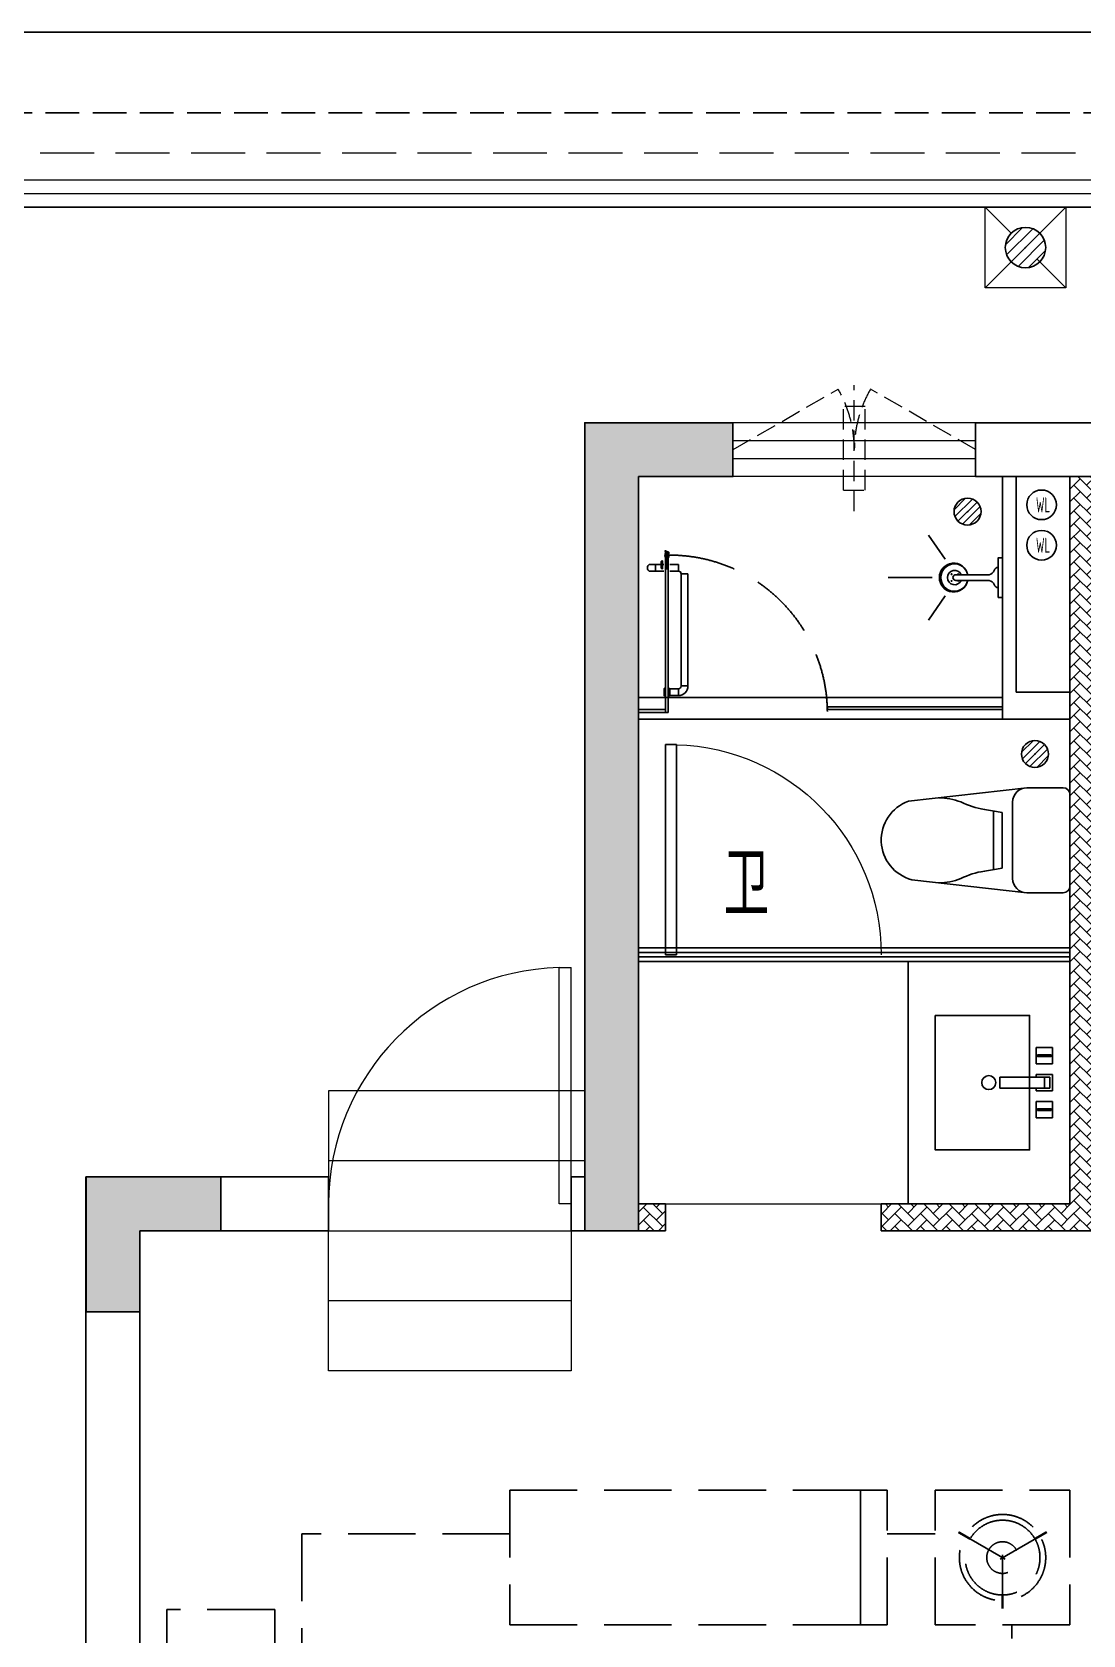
# Model space of a CAD drawing. Extents: x 3753737 to 4713801, y -857380 to 24339.
# Drawn here: x 4664999 to 4668897, y -763560 to -757610 of the extents above; entities that cross this region are included whole.
import ezdxf

# ---------------------------------------------------------------- set-up
doc = ezdxf.new("R2010")
doc.units = 0
doc.header["$LTSCALE"] = 1000
doc.header["$MEASUREMENT"] = 0
for name, pattern in [('#P_--_20B1_001_t3$0$DASH', [0.35, 0.25, -0.1]), ('A户型$0$DASH', [0.35, 0.25, -0.1]), ('DASH', [0.35, 0.25, -0.1]), ('HIDDEN', [0.375, 0.25, -0.125])]:
    doc.linetypes.add(name, pattern=pattern)
doc.layers.get('0').update_dxf_attribs({"linetype": 'CONTINUOUS'})
for name, color, linetype in [('!!电气', 1, 'CONTINUOUS'), ('5fur', 175, 'CONTINUOUS'), ('COLU', 7, 'CONTINUOUS'), ('CURTWALL', 4, 'CONTINUOUS'), ('IP-bath&kitchen-JOHNSON', 4, 'CONTINUOUS'), ('LVTRY', 252, 'CONTINUOUS'), ('P-bath&kitchen-JOHNSON', 4, 'CONTINUOUS'), ('ROOF', 183, 'CONTINUOUS'), ('S-砼墙填充', 251, 'CONTINUOUS'), ('VPIPE-中水', 122, 'CONTINUOUS'), ('WALL', 252, 'CONTINUOUS'), ('保温', 6, 'CONTINUOUS'), ('看线', 185, 'CONTINUOUS')]:
    doc.layers.add(name, color=color, linetype=linetype)
for name, color, linetype, lineweight in [('PUB_TEXT', 7, 'CONTINUOUS', 20), ('STAIR', 252, 'CONTINUOUS', 20), ('WINDOW', 146, 'CONTINUOUS', 20), ('平面-分水线', 189, 'CONTINUOUS', 15), ('平面-栏杆', 56, 'CONTINUOUS', 15), ('平面-看线', 252, 'CONTINUOUS', 15), ('平面-空调室内机', 176, 'CONTINUOUS', 9), ('平面-空调预留孔', 252, 'CONTINUOUS', 15)]:
    doc.layers.add(name, color=color, linetype=linetype, lineweight=lineweight)
doc.styles.get("Standard").update_dxf_attribs({"font": 'gbenor.shx', "bigfont": 'gbcbig.shx'})
pattern_1 = [(45, (0, 0), (0, 47.41575231924514), [100.584, -33.528]), (135, (23.70786, 23.70786), (3.05311331771918e-15, 47.41575231924513), [100.584, -33.528])]

# ---------------------------------------------------------------- blocks, each defined once
blk = doc.blocks.new('$lvtry$00000171')
for p, q in [((-74.24621202462731, 10.60660171788186), (-10.60660171788186, 74.24621202462731)), ((-69.81875867368217, -27.39235180270043), (27.39235180242758, 69.81875867368217)), ((-53.03300858900184, -53.03300858886359), (53.03300858900184, 53.03300858886359)), ((-27.39235180242758, -69.81875867368217), (69.81875867368217, 27.39235180270043)), ((10.60660171788186, -74.24621202462731), (74.24621202462731, -10.60660171788186))]:
    blk.add_line(p, q)
blk.add_circle((0, 0), 75)
blk.add_point((0, 0))
blk = doc.blocks.new('DSGDFGF')
blk.add_hatch(color=252).paths.add_polyline_path([(677792.0948928643, 343575.9044795057), (677790.945247743, 343578.6754569677), (677782.632315357, 343575.2265216037), (677783.7819604783, 343572.4555441417)])
at = {"color": 252}
for p, q in [((677780.9880316098, 343575.0856533385), (677792.7524742372, 343579.9665786644)), ((677781.6323658291, 343574.8116546075), (677782.17048578, 343575.0349140835)), ((677781.7727300618, 343558.7877033984), (677783.9726685529, 343558.3057798852)), ((677783.9726685529, 343558.3057798852), (677781.8258801228, 343558.3344869695)), ((677792.5791023793, 343566.792001689), (677782.079101353, 343566.7846337222)), ((677792.5576464697, 343568.0559877249), (677782.1242226405, 343568.0573197514)), ((677782.17048578, 343575.0349140835), (677783.5117384215, 343571.8021070444)), ((677782.3295456805, 343566.7848094617), (677782.3270431731, 343547.1833053526)), ((677783.5117384215, 343571.8021070444), (677792.7483299616, 343575.6342574489)), ((677787.3309414568, 343577.7172501164), (677787.3259471478, 343538.5980988075)), ((677792.9459211269, 343558.8559278402), (677790.7458596539, 343558.3745660713)), ((677790.7458596539, 343558.3745660713), (677792.8926553441, 343558.4027249973)), ((677791.40707732, 343578.8670644879), (677793.0544943778, 343579.5505579516)), ((677791.40707732, 343578.8670644879), (677792.7483299616, 343575.6342574489)), ((677792.329546658, 343566.791826573), (677792.3268176252, 343545.4160080955)), ((676440.5911132898, 342778.7853703078), (676375.7837063015, 342843.5927772964)), ((676457.6848844821, 342789.9758703651), (676386.9742063587, 342860.6865484883)), ((676468.8753845392, 342807.069641557), (676404.0679775509, 342871.8770485456)), ((676471.8270201067, 342832.4022772391), (676429.4006132327, 342874.828684113)), ((677752.3193099041, 342860.3318190202), (677792.3193099041, 342860.3318190241)), ((677752.3193099796, 342080.3318190202), (677752.3193099041, 342860.3318190202)), ((677792.3193099796, 342080.3318190241), (677792.3193099041, 342860.3318190241)), ((676415.258477608, 342775.8337347403), (676372.832070734, 342818.2601416143)), ((676292.3319744077, 342675.175474132), (676292.3319744077, 342335.175474132)), ((676451.7308107093, 342700.175474132), (676317.3319744077, 342700.175474132)), ((676451.7308107093, 342700.175474132), (676891.6440169881, 342650.0865951551)), ((676505.0032607093, 342363.4479241321), (676505.0032607093, 342646.903024132)), ((676543.6494503776, 342608.3882713533), (676622.4478282128, 342621.9583502086)), ((676543.6494503776, 342608.3882713533), (676543.649450378, 342401.9626769107)), ((676575.6129203779, 342613.89278579), (676575.6129203779, 342396.458162474)), ((676543.649450378, 342401.9626769107), (676622.4478282132, 342388.3925980554)), ((676317.3319744077, 342310.175474132), (676451.7308107093, 342310.175474132)), ((676451.7308107093, 342310.175474132), (676879.4269694709, 342358.8733100445)), ((677792.3193099796, 342080.3318190241), (677752.3193099796, 342080.3318190202))]:
    blk.add_line(p, q, dxfattribs=at)
for points in [[(676792.3298012011, 341855.337567487), (676442.3298012007, 341855.337567487), (676442.3298012011, 341355.6371492364), (676792.3298012007, 341355.6371492364)], [(676357.2296608228, 341735.4877446934), (676357.2296608232, 341675.4877446934), (676417.2296608232, 341675.4877446934), (676417.2296608232, 341735.4877446934)], [(676412.2296608228, 341708.4877446934), (676412.2296608228, 341702.4877446934), (676362.2296608228, 341702.4877446934), (676362.2296608228, 341708.4877446934)], [(676387.2296608232, 341585.4877446934), (676387.2296608228, 341625.4877446934), (676367.2296608228, 341625.4877446934), (676367.2296608232, 341585.4877446934)], [(676387.2296608228, 341625.4877446934), (676387.2296608232, 341585.4877446934), (676552.2296608228, 341585.4877446934), (676552.2296608232, 341625.4877446934)], [(676357.2296608228, 341475.4877446934), (676357.2296608228, 341535.4877446934), (676417.2296608228, 341535.4877446934), (676417.2296608228, 341475.4877446934)], [(676412.2296608228, 341502.4877446934), (676412.2296608232, 341508.4877446934), (676362.2296608232, 341508.4877446934), (676362.2296608232, 341502.4877446934)]]:
    blk.add_lwpolyline(points, close=True, dxfattribs=at)
blk.add_lwpolyline([(676417.2296608228, 341625.4877446934), (676417.2296608228, 341635.4877446934), (676357.2296608232, 341635.4877446934), (676357.2296608228, 341575.4877446934), (676417.2296608228, 341575.4877446934), (676417.2296608232, 341585.4877446934)], dxfattribs=at)
blk.add_circle((676593.4908165431, 341605.4877446934), 26, dxfattribs=at)
for centre, radius, start, end in [((677793.4899544469, 343561.8799983214), 13.51105029248686, 155.1523536758301, 208.9779472918613), ((677800.8262372996, 343573.5114288006), 20.48112573357894, 177.9914884891074, 196.9002533871183), ((677781.3549642822, 343574.1554058451), 1, 111.5265713365505, 175.7651598683885), ((677800.8730506601, 343573.5215271715), 19.52885339284392, 177.4658112272371, 196.248373089559), ((677795.954577047, 343562.2487149481), 14.59806099666519, 161.897335375885, 193.7146805687785), ((677781.8630078705, 343574.3680283585), 0.5, 112.7329724064442, 178.0541836348894), ((677782.1078064376, 343555.576496405), 0.5, 208.9779472918613, 24.22834859066465), ((677791.1560326809, 343559.6483127771), 9.42220170707689, 188.0154059306584, 204.2283485906647), ((677792.4817948093, 343555.4548808204), 0.5, 155.4186477765547, 330.1502239951137), ((677781.3818772887, 343560.532450597), 11.70614123311011, 335.4186477765547, 349.5176669162669), ((677816.4082569, 343571.0050704498), 24.03224306675829, 160.7608675390812, 187.0487373483804), ((677781.0403551958, 343562.2821468745), 12.3887641438454, 343.9450830201525, 21.34776538522304), ((677793.2008771887, 343578.885797779), 1.170107913508445, 340.0401063810795, 112.5329724066553), ((677781.2932454327, 343561.875538118), 13.39994098009156, 330.1502239951137, 25.08154449328612), ((677793.246101898, 343579.0887283746), 0.5, 340.7608675390812, 112.5329724066553), ((677813.7017490092, 343571.4403379513), 20.6409126368038, 160.0401063810795, 190.8473097315479), ((676317.3319744077, 342675.175474132), 25, 90, 180), ((676451.7308107088, 342646.9030241317), 53.27245000000253, 0, 90), ((676779.2421931787, 342438.8079979062), 224.0767612256723, 90, 111.4797808289061), ((676566.256129127, 342910.360941158), 293.8257332377133, 278.5171808091275, 296.4631460147689), ((676839.6828811681, 342506.4035720532), 152.7899563564, 285.0773243456341, 70.11812123085457), ((676451.7308107088, 342363.4479241321), 53.27245000000602, 270, 0), ((676566.256129127, 342099.9900071058), 293.8257332377133, 63.53685398523108, 81.48281919087255), ((676779.2421931787, 342571.5429503578), 224.0767612256445, 248.5202191710939, 270), ((676317.3319744077, 342335.175474132), 25, 180, 270)]:
    blk.add_arc(centre, radius, start, end, dxfattribs=at)
at = {"color": 252, "lineweight": 13}
blk.add_arc((677772.3193099796, 342080.3318190221), 780, 91.46928358689541, 180.0000000055445, dxfattribs=at)
at = {"color": 252, "extrusion": (0, 0, -1)}
blk.add_ellipse((676422.3295454204, 342825.3312094267), major_axis=(-35.3553390616549, 35.3553390616549), ratio=0.9999999999998849, start_param=5.49778714378208, end_param=11.78097245096167, dxfattribs=at)
at = {"color": 252}
blk.add_open_spline([(677782.3270431731, 343547.1833053526), (677783.2225082375, 343546.3844084057), (677785.0384523292, 343544.764298087), (677788.2315950908, 343548.5217681985), (677790.7770637416, 343546.5913199963), (677792.3268176252, 343545.4160080955)], degree=3, knots=[0, 0, 0, 0, 3.066329070407599, 6.218313121244897, 11.12413523619883, 11.12413523619883, 11.12413523619883, 11.12413523619883], dxfattribs=at)
blk.add_point((676422.3295454204, 342825.3312094267), dxfattribs=at)
at = {"layer": 'CURTWALL', "color": 252}
for p, q in [((676292.3193125755, 342105.3318188789), (677892.3193125913, 342105.3318190337)), ((676292.3193125755, 342105.3318188789), (676292.3193125804, 342055.3318188789)), ((676292.3193125771, 342088.6651522122), (677892.319312593, 342088.665152367)), ((676292.3193125788, 342071.9984855456), (677892.3193125946, 342071.9984857004)), ((677892.3193125913, 342105.3318190337), (677892.3193125962, 342055.3318190337)), ((676292.3193125804, 342055.3318188789), (677892.3193125962, 342055.3318190337))]:
    blk.add_line(p, q, dxfattribs=at)
at = {"layer": 'IP-bath&kitchen-JOHNSON', "color": 252}
for p, q in [((676492.3319719185, 343855.3312094221), (676492.331953106, 343055.0197000016)), ((676542.3319719185, 343855.3312094221), (676542.3319289016, 342955.0196913155)), ((676755.4934253928, 343548.528566928), (676817.2809552698, 343637.9535619311)), ((676542.3319719185, 343553.9336697603), (676542.3537818899, 343406.7208867643)), ((676715.8575761254, 343490.9102943449), (676591.5991509663, 343490.8918851235)), ((676715.8606918356, 343469.879896774), (676591.6022666765, 343469.8614875526)), ((676803.696527337, 343480.3080623398), (676966.9983928963, 343480.3322559524)), ((676755.5136416124, 343412.0732779072), (676817.3276658858, 343322.6665948082)), ((676492.331953106, 343055.0197000016), (676292.3295265906, 343055.0197000032)), ((676542.331932724, 343035.0196551088), (677892.3295454062, 343035.0196507949)), ((676542.331932724, 343000.0196551071), (677192.3295454478, 343000.0196505642)), ((676542.331932724, 342990.0196551071), (677192.3413922582, 342990.0196503444)), ((677192.3413922582, 342990.0196503444), (677192.3413922533, 343000.0196505642)), ((677892.3295454031, 342990.0196503291), (677792.3295457542, 342990.0196503627)), ((677792.3295457542, 342980.0196503627), (677792.329545758, 342990.0196503627)), ((677892.3295454031, 342980.0196503291), (677792.3295457542, 342980.0196503627)), ((676542.3319289016, 342955.0196913155), (676292.3295242395, 342955.0197074407)), ((676542.331932724, 342955.019720073), (677892.3295454059, 342955.0196507949))]:
    blk.add_line(p, q, dxfattribs=at)
blk.add_lwpolyline([(676542.3319719185, 343553.9336697603), (676558.1047700966, 343553.9360065429), (676558.126580068, 343406.7232235469), (676542.3537818899, 343406.7208867643)], dxfattribs=at)
for points in [[(676573.0120572598, 343506.6316037667, 0.3641418619200187), (676558.1100782104, 343518.1073396252, 0.0204951839784475)], [(676591.5991509663, 343490.8918851235, -0.2143900455666535), (676573.0120572598, 343506.6316037667, -7.649644273232357)], [(676573.019850027, 343454.0320413563, -0.3641418619200349), (676558.1212719543, 343442.5518904647, -0.0204951839784475)], [(676591.7843340248, 343469.8615145264, 0.214893116671168), (676573.019850027, 343454.0320413563, 7.649644273232357)]]:
    blk.add_lwpolyline(points, format="xyb", dxfattribs=at)
blk.add_arc((676715.8591339806, 343480.3950955594), 10.51519890083, 270.0084885244472, 90.0084885244472, dxfattribs=at)
for centre, major_axis, ratio, start_param, end_param in [((676723.6381181092, 343480.3962480368), (-0.007947577431149799, 53.64446784366916), 0.9875770290783108, 1.768090240399728, 7.656687720196345), ((676721.1153553405, 343480.3958742828), (0.00755019398102967, -50.96224354547061), 0.9900522014073144, -1.362970376127611, 4.504563029716158), ((676720.1120954764, 343480.395725647), (0.003971184709227316, -26.80467884093611), 0.9948122416210567, -1.167676844559286, 4.309269498205915), ((676707.0784556535, 343492.8506407556), (-1.43284560373854, -0.0002122800557429555), 0.8500000000096485, 4.712388980370823, 10.99557428755041), ((676731.5129137598, 343492.8542607866), (-1.432845603753048, -0.0002122803371705082), 0.8500000000010156, 4.712388980193717, 10.9955742873733), ((676707.0821466842, 343467.9369491475), (-1.432845603738555, -0.0002122799454670566), 0.8500000000096485, -1.570796326743344, 4.712388980436241), ((676731.5166047905, 343467.9405691784), (-1.432845603753064, -0.0002122802268945093), 0.8500000000010158, 4.712388980259137, 10.99557428743872)]:
    blk.add_ellipse(centre, major_axis=major_axis, ratio=ratio, start_param=start_param, end_param=end_param, dxfattribs=at)
at = {"layer": 'LVTRY', "color": 252}
for p, q in [((676292.319311518, 341155.3318184384), (676292.3193115267, 342055.3308562199)), ((676292.3193115267, 342055.3308562199), (676892.3193115271, 342055.3308562199)), ((676892.3193115271, 342055.3308562199), (676892.3193115182, 341155.3318184384)), ((676892.3193115182, 341155.3318184384), (676292.319311518, 341155.3318184384))]:
    blk.add_line(p, q, dxfattribs=at)
at = {"layer": 'P-bath&kitchen-JOHNSON', "color": 252}
for p, q in [((677792.3295455992, 343566.7835327702), (677782.3295456807, 343566.7848094617)), ((677782.3295456807, 343566.7848094617), (677782.3295458518, 342980.0209270555)), ((677792.3295457703, 342980.0196503638), (677792.3295455992, 343566.7835327702)), ((677709.242871261, 343493.7342012243), (677709.2210296938, 343078.0503174085)), ((677709.242871261, 343493.7342012243), (677734.5868710461, 343493.7374368862)), ((677734.5868710461, 343493.7374368862), (677734.565029479, 343078.0535530703)), ((677776.6303113614, 343529.4548048538), (677744.95031163, 343529.4507602764)), ((677744.95031163, 343529.4507602764), (677744.9535472917, 343504.1067604618)), ((677776.6335470229, 343504.1108050391), (677744.9535472917, 343504.1067604618)), ((677782.2360026708, 343512.4154226825), (677782.2398266174, 343542.3674224311)), ((677782.2360026708, 343512.4154226825), (677788.5720026172, 343512.4146137708)), ((677782.2398266174, 343542.3674224311), (677788.5758265636, 343542.3666135194)), ((677785.1184337127, 343531.4569372017), (677785.1160026519, 343512.4150549952)), ((677785.1160026519, 343512.4150549952), (677787.4202967978, 343514.7187608129)), ((677785.1173955371, 343523.3251725378), (677785.1198265981, 343542.367054744)), ((677785.1198265981, 343542.367054744), (677787.423532445, 343540.0627606274)), ((677787.4215984105, 343524.9139607344), (677787.4202967978, 343514.7187608129)), ((677787.4215984105, 343524.9139607344), (677787.423532445, 343540.0627606274)), ((677788.5722967668, 343514.7186137382), (677788.5720026172, 343512.4146137708)), ((677788.5720026172, 343512.4146137708), (677790.3002232413, 343514.1423931411)), ((677788.5755324139, 343540.0626135522), (677788.5758265636, 343542.3666135194)), ((677788.5758265636, 343542.3666135194), (677790.3036059632, 343540.638392925)), ((677790.3002967787, 343514.7183931256), (677790.3002233759, 343514.1434469686)), ((677790.3035324257, 343540.06239294), (677790.3036058284, 343540.637339097)), ((677798.5183111951, 343529.4575992891), (677853.2383107445, 343529.4645853768)), ((677798.5215468572, 343504.1135994745), (677853.2415464063, 343504.1205855621)), ((677803.9392645855, 343542.3688931896), (677806.819264537, 343542.3692608783)), ((677803.9392645855, 343542.3688931896), (677803.9430885493, 343512.4168934405)), ((677803.9430885493, 343512.4168934405), (677806.8230885009, 343512.4172611294)), ((677806.819264537, 343542.3692608783), (677809.1235586847, 343540.0655550621)), ((677806.819264537, 343542.3692608783), (677806.8214895052, 343524.9417306737)), ((677806.8230885009, 343512.4172611294), (677806.8208635331, 343529.8447913342)), ((677806.8230885009, 343512.4172611294), (677809.1267943464, 343514.7215552478)), ((677809.1267943464, 343514.7215552478), (677809.1235586847, 343540.0655550621)), ((677830.2015465883, 343504.1176440517), (677830.1983109268, 343529.4616438664)), ((677709.2210296938, 343078.0503174085), (677734.565029479, 343078.0535530703)), ((677744.9343530842, 343067.686876854), (677776.6143528158, 343067.6909214312)), ((677744.9375887462, 343042.3428770395), (677744.9343530842, 343067.686876854)), ((677744.9375887462, 343042.3428770395), (677776.6175884774, 343042.346921617)), ((677778.9180586609, 343069.9952155498), (677776.6143528158, 343067.6909214312)), ((677776.6143528158, 343067.6909214312), (677776.6175884774, 343042.346921617)), ((677778.9218826251, 343040.0432158009), (677776.6175884774, 343042.346921617)), ((677781.7980586418, 343069.9955832384), (677778.9180586609, 343069.9952155498)), ((677778.9180586609, 343069.9952155498), (677778.9218826251, 343040.0432158009)), ((677781.8018826058, 343040.0435834894), (677778.9218826251, 343040.0432158009)), ((677781.7980586418, 343069.9955832384), (677781.8018826058, 343040.0435834894)), ((677793.3180585504, 343069.9970539934), (677796.1980585019, 343069.9974216822)), ((677793.3218825144, 343040.045054245), (677793.3180585504, 343069.9970539934)), ((677793.3218825144, 343040.045054245), (677796.2018824657, 343040.045421934)), ((677796.2018824657, 343040.045421934), (677796.1980585019, 343069.9974216822)), ((677796.1980585019, 343069.9974216822), (677797.9262791271, 343068.2696423131)), ((677797.9296618646, 343041.77364253), (677797.9262791271, 343068.2696423131)), ((677782.3295458518, 342980.0209270555), (677792.3295457703, 342980.0196503638))]:
    blk.add_line(p, q, dxfattribs=at)
at = {"layer": 'P-bath&kitchen-JOHNSON', "color": 252, "linetype": 'DASH'}
blk.add_arc((677778.5077536344, 342977.5726101489), 586.199339652145, 89.7967155947477, 179.3922413721004, dxfattribs=at)
at = {"layer": 'P-bath&kitchen-JOHNSON', "color": 252}
blk.add_arc((677844.6778526714, 343516.7914923518), 15.29342111015146, 304.0529847197245, 55.96164514557246, dxfattribs=at)
for centre, major_axis, start_param, end_param in [((677744.9548709716, 343493.7387605658), (-0.001323679818178505, 10.36799992538068), 0, 1.570796326794897), ((677744.9330294044, 343078.0548767501), (-0.004559341591806618, 35.71199971055373), 1.570796326794897, 3.141592653589793), ((677744.9330294044, 343078.0548767501), (-0.001323679818178505, 10.36799992538068), 1.570796326794897, 3.141592653589793)]:
    blk.add_ellipse(centre, major_axis=major_axis, ratio=1, start_param=start_param, end_param=end_param, dxfattribs=at)
at = {"layer": 'LVTRY', "color": 252, "xscale": -0.6666666667107826, "yscale": 0.6666666667107826}
blk.add_blockref('$lvtry$00000171', (676672.3319719185, 343725.3312094244), dxfattribs=at)
blk = doc.blocks.new('dfgdfgsf')
at = {"layer": '5fur', "color": 252, "linetype": 'A户型$0$DASH'}
for p, q in [((2094650.822318503, -1252230.379037612), (2094477.879718294, -1252130.530580827)), ((2094632.326403065, -1252230.379037612), (2094805.269003275, -1252130.530580827)), ((2094891.574360784, -1252137), (2095069.08334725, -1252137)), ((2096469.08334725, -1252137), (2097241.400685381, -1252137)), ((2097241.400685381, -1252137), (2097241.400685381, -1254418.310339169)), ((2094641.574360784, -1252214.361104977), (2094641.574360784, -1252414.058018547)), ((2094607, -1252525.039726734), (2094607, -1252475.039726734))]:
    blk.add_line(p, q, dxfattribs=at)
for points in [[(2094891.574360784, -1251975.039726734), (2094391.574360784, -1251975.039726734), (2094391.574360784, -1252475.039726734), (2094891.574360784, -1252475.039726734)], [(2095169.08334725, -1252475.039726642), (2095069.08334725, -1252475.039726642), (2095069.08334725, -1251975.039726642), (2095169.08334725, -1251975.039726642)], [(2096469.08334725, -1252475.039726642), (2095169.08334725, -1252475.039726642), (2095169.08334725, -1251975.039726642), (2096469.08334725, -1251975.039726642)], [(2097741.574591951, -1252417.812060538), (2097741.574591951, -1254417.812060538), (2097341.574591951, -1254417.812060538), (2097341.574591951, -1252417.812060538)]]:
    blk.add_lwpolyline(points, close=True, dxfattribs=at)
for points, const_width in [([(2094521.350911075, -1252155.628685681), (2094477.879718293, -1252130.530580827)], 8.888888888888888), ([(2094761.797810494, -1252155.628685681), (2094805.269003274, -1252130.530580827)], 8.88888888888889), ([(2094641.574360784, -1252363.86180884), (2094641.574360784, -1252414.058018547)], 8.88888888888889)]:
    blk.add_lwpolyline(points, dxfattribs=dict(at, const_width=const_width))
for major_axis, ratio, start_param, end_param in [((-113.2638872716998, 113.2638872716998), 0.9999999999997511, 4.712388980384682, 10.99557428756427), ((-98.16203563551878, 98.16203563551878), 0.999999999998388, 4.712388980384681, 10.99557428756427), ((-41.53009199966709, 41.53009199966709), 0.9999999999975253, 4.71238898038469, 10.99557428756428)]:
    blk.add_ellipse((2094641.574360784, -1252225.039726734), major_axis=major_axis, ratio=ratio, start_param=start_param, end_param=end_param, dxfattribs=at)
blk = doc.blocks.new('dongkong')
at = {"layer": '平面-空调预留孔', "color": 8, "linetype": 'HIDDEN', "ltscale": 0.3}
for p, q in [((-603796.0415180789, 210899.900060961), (-603796.0415180789, 210431.4859232727)), ((-603836.0415180789, 210820.9630630909), (-603836.0415180789, 210510.8096162414)), ((-603836.0415180789, 210820.9630630909), (-603756.0415180789, 210820.9630630909)), ((-603756.0415180789, 210820.9630630909), (-603756.0415180789, 210510.8096162414))]:
    blk.add_line(p, q, dxfattribs=at)
blk.add_lwpolyline([(-603756.0415180789, 210510.8096162414), (-603836.0415180789, 210510.8096162414)], dxfattribs=at)
blk = doc.blocks.new('R5T6Y7TRF')
at = {"layer": '平面-分水线', "color": 252, "elevation": -134.4000000000001}
blk.add_lwpolyline([(392484.8541893135, -26437.61814984633), (392784.8541893135, -26437.61814984633), (392784.8541893135, -26737.61814984633), (392484.8541893135, -26737.61814984633)], close=True, dxfattribs=at)
for points in [[(392484.8541893137, -26437.61814984609), (392581.6677419271, -26534.43170245946)], [(392688.0406367002, -26534.43170245946), (392784.8541893137, -26437.61814984609)], [(392484.8541893137, -26737.61814984609), (392593.291564103, -26629.18077505683)], [(392676.4168145243, -26629.18077505683), (392784.8541893137, -26737.61814984609)]]:
    blk.add_lwpolyline(points, dxfattribs=at)
at = {"layer": 'LVTRY', "color": 252}
blk.add_blockref('$lvtry$00000171', (392634.8541893135, -26587.61814984633, -134.4000000000001), dxfattribs=at)
blk = doc.blocks.new('GDGDGRD')
at = {"layer": 'S-砼墙填充'}
h = blk.add_hatch(color=252, dxfattribs=at)
h.dxf.hatch_style = 1
h.paths.add_polyline_path([(440466.5786993939, 295815.3630854118), (440466.5786993939, 295615.3630854118), (440816.533783895, 295615.3630854151), (440816.5337826959, 292815.3630859881), (441016.5337826959, 292815.3630859881), (441016.533783895, 295815.3630854151)])
h = blk.add_hatch(color=252, dxfattribs=at)
h.dxf.hatch_style = 1
h.paths.add_polyline_path([(442366.5562441116, 293015.363991781), (442366.5562441116, 292815.363991781), (442666.5562441116, 292815.363991781), (442666.5562429251, 292515.36404931), (442866.5562429251, 292515.36404931), (442866.5562441116, 293015.363991781)])
at = {"layer": 'COLU', "color": 252}
for points in [[(440466.5786993939, 295815.3630854118), (440466.5786993939, 295615.3630854118), (440816.533783895, 295615.3630854151), (440816.5337826959, 292815.3630859881), (441016.5337826959, 292815.3630859881), (441016.533783895, 295815.3630854151)], [(442366.5562441116, 293015.363991781), (442366.5562441116, 292815.363991781), (442666.5562441116, 292815.363991781), (442666.5562429251, 292515.36404931), (442866.5562429251, 292515.36404931), (442866.5562441116, 293015.363991781)]]:
    blk.add_lwpolyline(points, close=True, dxfattribs=at)
blk = doc.blocks.new('VXVXVXDVXDVXVDX')
at = {"layer": '保温', "linetype": 'ByBlock', "ltscale": 10}
h = blk.add_hatch(dxfattribs=at)
h.set_pattern_fill('AR-HBONE', color=251, scale=55)
h.set_pattern_definition(pattern_1)
h.paths.add_polyline_path([(439216.5566533464, 295615.3630856458), (439116.5786833004, 295615.3630856572), (439116.5787228292, 292815.3647226573), (439216.5566928774, 292815.205914998)])
h = blk.add_hatch(dxfattribs=at)
h.set_pattern_fill('AR-HBONE', color=251, scale=55)
h.set_pattern_definition(pattern_1)
h.paths.add_polyline_path([(439916.5440366926, 292815.3630695704), (439916.5439957516, 292915.3630695795), (439216.5439890579, 292915.3663425051), (439216.544029999, 292815.366342496)])
h = blk.add_hatch(dxfattribs=at)
h.set_pattern_fill('AR-HBONE', color=251, scale=55)
h.set_pattern_definition([(45, (-568246.0734569386, -58773.16821852978), (0, 47.41575231924514), [100.584, -33.528]), (135, (-568222.3655969386, -58749.46035852976), (3.05311331771918e-15, 47.41575231924513), [100.584, -33.528])])
h.paths.add_polyline_path([(440816.5338031878, 292815.363078409), (440816.5337622468, 292915.3630784181), (440716.5439890287, 292915.3663510867), (440716.5440299697, 292815.3663510776)])
at = {"layer": '保温', "color": 251, "linetype": 'ByBlock', "ltscale": 10}
blk.add_line((439016.5787126687, 295615.3630856501), (439216.5787126677, 295615.3630856458), dxfattribs=at)
blk = doc.blocks.new('$WINLIB2D$00000001')
at = {"color": 0}
for points in [[(-0.4999999999999964, 0.5000000000000142), (-0.4999999999999964, -0.4999999999999858)], [(-0.4999999999999964, 0.5000000000000142), (0.5000000000000036, 0.5000000000000142)], [(0.5000000000000036, -0.4999999999999858), (0.5000000000000036, 0.5000000000000142)], [(0.5000000000000036, 0.1666666666666714), (-0.4999999999999964, 0.1666666666666714)], [(0.5000000000000036, -0.1666666666666572), (-0.4999999999999964, -0.1666666666666572)], [(-0.4999999999999964, -0.4999999999999858), (0.5000000000000036, -0.4999999999999858)]]:
    blk.add_lwpolyline(points, dxfattribs=at)
blk = doc.blocks.new('$DorLib2D$00000001')
for p, q in [((0.45, 0.9750000000000001), (0.5000000000000002, 0.9750000000000001)), ((0.45, 0), (0.45, 0.9750000000000001)), ((0.5, 0), (0.5, 0.9750000000000001)), ((0.5, 0), (0.45, 0))]:
    blk.add_line(p, q)
at = {"lineweight": 13}
blk.add_arc((0.475, 0), 0.975, 91.4692835813538, 180, dxfattribs=at)
blk = doc.blocks.new('A$C100F5A36')
at = {"layer": 'ROOF', "color": 252, "ltscale": 0.8}
for points in [[(44902.4658800941, -8232.399925138801), (38052.46588359354, -8232.399925307138), (38052.46588351158, -9232.399951153784), (36802.46586488467, -9232.400023083203)], [(44902.46588010993, -8882.399925138801), (38702.46588354046, -8882.399925291073), (38702.4658834585, -9882.399913750356), (36802.46589077916, -9882.40001732891)]]:
    blk.add_lwpolyline(points, dxfattribs=at)
at = {"layer": 'STAIR', "color": 252}
blk.add_line((40452.46588952187, -12682.39992387616), (41352.46588928625, -12682.39992477791), dxfattribs=at)
for points in [[(41402.46588985343, -12422.39992473787), (41402.46589003364, -12162.39992473787), (40452.46589205042, -12162.39992383949), (40452.46588824457, -12422.39992383949)], [(41402.46589104319, -12682.39992471912), (41402.4658912234, -12422.39992471912), (40452.46589187067, -12422.39992383949), (40452.46588806482, -12682.39992405812)], [(41352.46588970535, -12682.39992481284), (41352.465889527, -12942.39992481284), (40452.44343193201, -12942.39992399502), (40452.44342848472, -12682.39992399502)], [(41352.465889527, -12942.39992481284), (41352.46588934865, -13202.39992481284), (40452.44343172153, -13202.39992399502), (40452.44342827424, -12942.39992399502)]]:
    blk.add_lwpolyline(points, dxfattribs=at)
at = {"layer": 'VPIPE-中水', "color": 252, "linetype": 'Continuous'}
for centre in [(43097.31514290255, -9987.399924384663), (43097.31514290255, -10137.39992438466)]:
    blk.add_circle(centre, 55, dxfattribs=at)
at = {"layer": 'WALL', "color": 252}
for p, q in [((41952.46587596278, -9682.399925406451), (41402.4658805526, -9682.399925423953)), ((41402.46588062245, -12482.39992481885), (41402.4658805526, -9682.399925423953)), ((41952.46587596914, -9882.399925406418), (41952.46587596278, -9682.399925406451)), ((43302.46588055192, -9682.399925363483), (42852.46587596278, -9682.399925377807)), ((42852.46587596278, -9682.399925377807), (42852.46587596914, -9882.39992537778)), ((41602.4658805576, -9882.399925417556), (41952.46587596914, -9882.399925406418)), ((41602.46588062495, -12582.39992499998), (41602.4658805576, -9882.399925417556)), ((42852.46587596914, -9882.39992537778), (43202.46588058239, -9882.399925366644)), ((43202.46588063987, -12582.39992521108), (43202.46588058239, -9882.399925366644)), ((39552.45446968412, -16982.39991756031), (39552.45446958261, -12482.3999249341)), ((40452.46588967909, -12482.39992487803), (39552.45446958261, -12482.3999249341)), ((40452.46588969154, -12682.39992487803), (40452.46588967909, -12482.39992487803)), ((41402.46588062245, -12482.39992481885), (41352.46588967909, -12482.39992482196)), ((41352.46588967909, -12482.39992482196), (41352.46588969154, -12682.39992482197)), ((41702.50058376332, -12582.39992501317), (41602.46588062495, -12582.39992499998)), ((41702.50058375012, -12682.39992501311), (41702.50058376332, -12582.39992501317)), ((43202.46588063987, -12582.39992521108), (42502.50058376332, -12582.39992511872)), ((42502.50058376332, -12582.39992511872), (42502.50058375012, -12682.39992511866)), ((39752.45446968411, -16982.39991756442), (39752.45446958711, -12682.39992492162)), ((39752.45446958711, -12682.39992492162), (40452.46588969154, -12682.39992487803)), ((41352.46588969154, -12682.39992482197), (41502.46588063025, -12682.39992481261)), ((41502.46588061176, -12682.39992498676), (41702.50058375012, -12682.39992501311)), ((42502.50058375012, -12682.39992511866), (43302.46588062666, -12682.39992522425))]:
    blk.add_line(p, q, dxfattribs=at)
at = {"layer": 'WINDOW', "color": 252, "linetype": 'DASH'}
for p, q in [((41702.50058376332, -12582.39992501316), (41702.50058375012, -12682.39992501316)), ((42502.50058375012, -12682.39992511871), (42502.50058376332, -12582.39992511871))]:
    blk.add_line(p, q, dxfattribs=at)
at = {"layer": 'WINDOW', "color": 252}
blk.add_line((41702.50058376332, -12582.39992501316, 800), (42502.50058376332, -12582.39992511871, 800), dxfattribs=at)
at = {"layer": 'WINDOW', "color": 252, "linetype": 'DASH', "ltscale": 0.3}
for points in [[(41952.55808162317, -9782.39991698647), (42342.31127093174, -9557.472258670488, -0.131605288826864), (42402.55808167253, -9782.399916957598)], [(42852.55808172282, -9782.39991698647), (42462.80489241425, -9557.472258670488, 0.131605288826864), (42402.55808167253, -9782.399916957598)]]:
    blk.add_lwpolyline(points, format="xyb", dxfattribs=at)
at = {"layer": '平面-栏杆', "color": 252}
for points in [[(44902.4658801076, -8782.399925138801), (38602.46588354884, -8782.399925293634), (38602.46588346642, -9782.399919504765), (36802.46589077916, -9782.40001732891)], [(44902.46588010853, -8832.399925138801), (38652.46588354465, -8832.399925292353), (38652.46588346222, -9832.399916627677), (36802.46589077916, -9832.40001732891)]]:
    blk.add_lwpolyline(points, dxfattribs=at)
at = {"layer": '平面-看线', "color": 252, "linetype": 'DASH', "ltscale": 0.8}
blk.add_lwpolyline([(44902.46588010527, -8682.399925138801), (38502.46588355675, -8682.399925295962), (38502.4658834748, -9682.399925259175), (36802.46589077916, -9682.400023083203)], dxfattribs=at)
at = {"layer": '看线', "color": 252, "linetype": '#P_--_20B1_001_t3$0$DASH', "ltscale": 0.5}
blk.add_lwpolyline([(36802.46589077916, -9532.39698195213), (38352.46587843494, -9532.377773856046), (38352.46587849967, -8532.399925299454), (44902.46633499488, -8532.399925158592)], dxfattribs=at)
at = {"color": 252, "xscale": -1}
for name, p in [('GDGDGRD', (482419.0445932513, -305497.7630110036)), ('DSGDFGF', (719494.8198952517, -353737.7317520331)), ('VXVXVXDVXDVXVDX', (482419.0445932513, -305497.7630110036))]:
    blk.add_blockref(name, p, dxfattribs=at)
at = {"color": 252}
blk.add_blockref('R5T6Y7TRF', (-349597.3723202003, 17555.21821120335, 134.4000000000001), dxfattribs=at)
at = {"layer": 'WINDOW', "color": 252}
for name, p, xscale, yscale, zscale, rotation in [('$WINLIB2D$00000001', (42402.46587596602, -9782.399925392121), -900, -200, -900, 1.823162473766424e-09), ('$DorLib2D$00000001', (40902.46588968532, -12582.39992484998), 900, 900, 900, 3.569386386388834e-09)]:
    blk.add_blockref(name, p, dxfattribs=dict(at, xscale=xscale, yscale=yscale, zscale=zscale, rotation=rotation))
at = {"layer": 'WINDOW', "color": 252, "xscale": -1}
blk.add_blockref('dfgdfgsf', (2137594.040481746, 1238329.789241821), dxfattribs=at)
at = {"layer": '平面-空调室内机', "color": 252, "ltscale": 0.3, "xscale": -1, "rotation": 180}
blk.add_blockref('dongkong', (646198.5073958831, 200888.4100976834), dxfattribs=at)
at = {"layer": 'PUB_TEXT', "color": 252, "width": 0.6}
for p in [(43076.31514290255, -10015.39992438466), (43076.31514290255, -10165.39992438466)]:
    blk.add_text('WL', height=56.00000000000001, dxfattribs=at).set_placement(p)
at = {"layer": 'PUB_TEXT', "color": 252}
blk.add_text('卫', height=236.3120567375886, dxfattribs=at).set_placement((41917.42186427582, -11513.5889065105))

msp = doc.modelspace()

# ---------------------------------------------------------------- block references
at = {"layer": '!!电气'}
msp.add_blockref('A$C100F5A36', (4625646.165886384, -749377.1780669868), dxfattribs=at)

doc.saveas('drawing.dxf')
